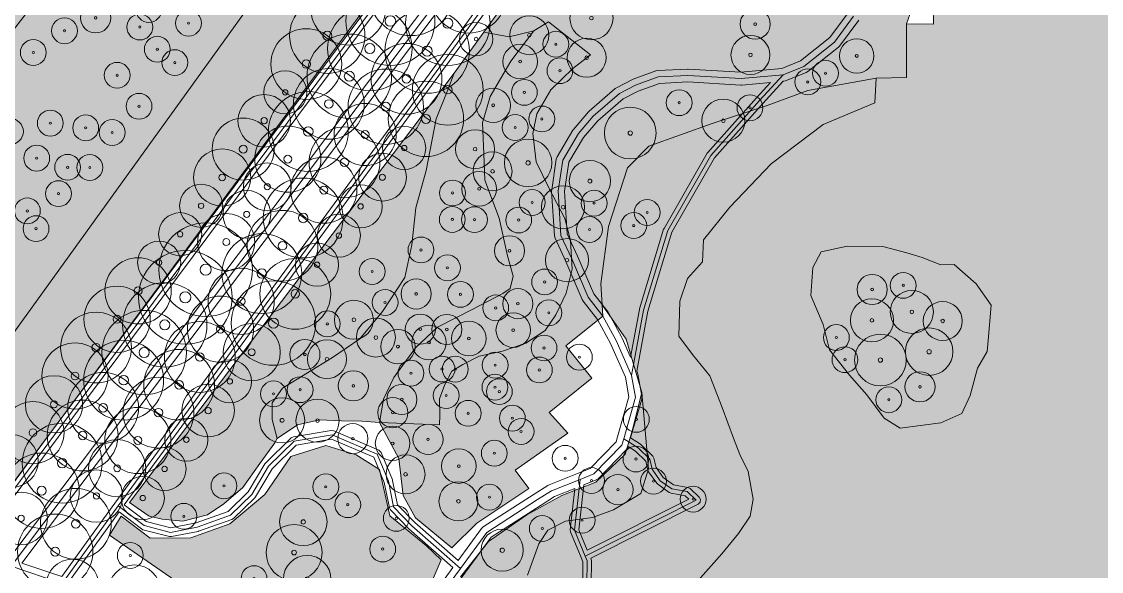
# Model space of a CAD drawing. Header units: metres. Extents: x -6 to 981, y -3 to 1020.
# Drawn here: x 335.1 to 585.6, y 208.4 to 336 of the extents above; entities that cross this region are included whole.
import ezdxf

# ---------------------------------------------------------------- set-up
doc = ezdxf.new("R2010")
doc.units = ezdxf.units.M
doc.header["$MEASUREMENT"] = 0
for name, color, linetype, lineweight, true_color in [('TPX_ROADS_AXES', 7, 'CONTINUOUS', 0, 0x323232), ('TPX_ROADS_CONTOURS', 7, 'CONTINUOUS', 0, 0x646464), ('TPX_VEGETATION_GREEN_SPACES', 7, 'CONTINUOUS', 0, 0x58ba48), ('TPX_VEGETATION_GREEN_SPACES_HATCH', 7, 'CONTINUOUS', 0, 0x58ba48), ('TPX_VEGETATION_TREES_INDIVIDUAL', 7, 'CONTINUOUS', 0, 0x136734), ('TPX_WATERWAYS', 7, 'CONTINUOUS', 0, 0x7aafdf), ('TPX_WATERWAYS_HATCH', 7, 'CONTINUOUS', 0, 0x7aafdf)]:
    doc.layers.add(name, color=color, linetype=linetype, lineweight=lineweight, true_color=true_color)

# ---------------------------------------------------------------- blocks, each defined once
blk = doc.blocks.new('TREETR005_CR052')
at = {"layer": 'TPX_VEGETATION_TREES_INDIVIDUAL'}
for radius in [5.24, 0.458]:
    blk.add_circle((0, 0, 0.04), radius, dxfattribs=at)
blk = doc.blocks.new('TREETR004_CR039')
at = {"layer": 'TPX_VEGETATION_TREES_INDIVIDUAL'}
for radius in [3.87, 0.417]:
    blk.add_circle((0, 0, 0.04), radius, dxfattribs=at)
blk = doc.blocks.new('TREETR012_CR098')
at = {"layer": 'TPX_VEGETATION_TREES_INDIVIDUAL'}
for radius in [9.8, 1.17]:
    blk.add_circle((0, 0, 0.04), radius, dxfattribs=at)
blk = doc.blocks.new('TREETR003_CR040')
at = {"layer": 'TPX_VEGETATION_TREES_INDIVIDUAL'}
for radius in [4, 0.333]:
    blk.add_circle((0, 0, 0.04), radius, dxfattribs=at)
blk = doc.blocks.new('TREETR009_CR077')
at = {"layer": 'TPX_VEGETATION_TREES_INDIVIDUAL'}
for radius in [7.68, 0.914]:
    blk.add_circle((0, 0, 0.04), radius, dxfattribs=at)
blk = doc.blocks.new('TREETR010_CR082')
at = {"layer": 'TPX_VEGETATION_TREES_INDIVIDUAL'}
for radius in [8.21, 0.978]:
    blk.add_circle((0, 0, 0.04), radius, dxfattribs=at)
blk = doc.blocks.new('TREETR003_CR030')
at = {"layer": 'TPX_VEGETATION_TREES_INDIVIDUAL'}
for radius in [3, 0.25]:
    blk.add_circle((0, 0, 0.04), radius, dxfattribs=at)
blk = doc.blocks.new('TREETR003_CR035')
at = {"layer": 'TPX_VEGETATION_TREES_INDIVIDUAL'}
for radius in [3.5, 0.292]:
    blk.add_circle((0, 0, 0.04), radius, dxfattribs=at)
blk = doc.blocks.new('TREETR005_CR065')
at = {"layer": 'TPX_VEGETATION_TREES_INDIVIDUAL'}
for radius in [6.5, 0.542]:
    blk.add_circle((0, 0, 0.04), radius, dxfattribs=at)
blk = doc.blocks.new('TREETR005_CR049')
at = {"layer": 'TPX_VEGETATION_TREES_INDIVIDUAL'}
for radius in [4.89, 0.5]:
    blk.add_circle((0, 0, 0.04), radius, dxfattribs=at)
blk = doc.blocks.new('TREETR005_CR060')
at = {"layer": 'TPX_VEGETATION_TREES_INDIVIDUAL'}
for radius in [6, 0.5]:
    blk.add_circle((0, 0, 0.04), radius, dxfattribs=at)
blk = doc.blocks.new('TREETR007_CR061')
at = {"layer": 'TPX_VEGETATION_TREES_INDIVIDUAL'}
for radius in [6.09, 0.725]:
    blk.add_circle((0, 0, 0.04), radius, dxfattribs=at)
blk = doc.blocks.new('TREETR013_CR109')
at = {"layer": 'TPX_VEGETATION_TREES_INDIVIDUAL'}
for radius in [10.86, 1.29]:
    blk.add_circle((0, 0, 0.04), radius, dxfattribs=at)
blk = doc.blocks.new('TREETR008_CR066')
at = {"layer": 'TPX_VEGETATION_TREES_INDIVIDUAL'}
for radius in [6.64, 0.792]:
    blk.add_circle((0, 0, 0.04), radius, dxfattribs=at)
blk = doc.blocks.new('TREETR005_CR062')
at = {"layer": 'TPX_VEGETATION_TREES_INDIVIDUAL'}
for radius in [6.15, 0.542]:
    blk.add_circle((0, 0, 0.04), radius, dxfattribs=at)
blk = doc.blocks.new('TREETR009_CR072')
at = {"layer": 'TPX_VEGETATION_TREES_INDIVIDUAL'}
for radius in [7.2, 0.917]:
    blk.add_circle((0, 0, 0.04), radius, dxfattribs=at)
blk = doc.blocks.new('TREETR006_CR050')
at = {"layer": 'TPX_VEGETATION_TREES_INDIVIDUAL'}
for radius in [5, 0.625]:
    blk.add_circle((0, 0, 0.04), radius, dxfattribs=at)
blk = doc.blocks.new('TREETR005_CR055')
at = {"layer": 'TPX_VEGETATION_TREES_INDIVIDUAL'}
for radius in [5.51, 0.5]:
    blk.add_circle((0, 0, 0.04), radius, dxfattribs=at)
blk = doc.blocks.new('TREETR004_CR050')
at = {"layer": 'TPX_VEGETATION_TREES_INDIVIDUAL'}
for radius in [5, 0.417]:
    blk.add_circle((0, 0, 0.04), radius, dxfattribs=at)
blk = doc.blocks.new('TREETR007_CR056')
at = {"layer": 'TPX_VEGETATION_TREES_INDIVIDUAL'}
for radius in [5.55, 0.708]:
    blk.add_circle((0, 0, 0.04), radius, dxfattribs=at)
blk = doc.blocks.new('TREETR005_CR048')
at = {"layer": 'TPX_VEGETATION_TREES_INDIVIDUAL'}
for radius in [4.79, 0.458]:
    blk.add_circle((0, 0, 0.04), radius, dxfattribs=at)
blk = doc.blocks.new('TREETR010_CR087')
at = {"layer": 'TPX_VEGETATION_TREES_INDIVIDUAL'}
for radius in [8.74, 1.04]:
    blk.add_circle((0, 0, 0.04), radius, dxfattribs=at)
blk = doc.blocks.new('TREETR012_CR103')
at = {"layer": 'TPX_VEGETATION_TREES_INDIVIDUAL'}
for radius in [10.33, 1.23]:
    blk.add_circle((0, 0, 0.04), radius, dxfattribs=at)
blk = doc.blocks.new('TREETR004_CR045')
at = {"layer": 'TPX_VEGETATION_TREES_INDIVIDUAL'}
for radius in [4.52, 0.417]:
    blk.add_circle((0, 0, 0.04), radius, dxfattribs=at)
blk = doc.blocks.new('TREETR011_CR093')
at = {"layer": 'TPX_VEGETATION_TREES_INDIVIDUAL'}
for radius in [9.27, 1.1]:
    blk.add_circle((0, 0, 0.04), radius, dxfattribs=at)

msp = doc.modelspace()

# ---------------------------------------------------------------- hatches: boundary and pattern name
at = {"layer": 'TPX_VEGETATION_GREEN_SPACES_HATCH'}
for points in [[(0, 285.25), (0, 268.78), (4.45, 264.51), (94.97, 374.81), (100.02, 378.38), (107.66, 379.61), (110.53, 383.52), (111.63, 381.93), (176.53, 335.46), (312.7, 235.41), (389.4, 341.85), (394.24, 354.34), (422.66, 391), (438.74, 443.42), (344.73, 514.33), (276.68, 565.71), (254.3, 560.87), (233.22, 559.52), (234.33, 552.05), (239.23, 541.86), (243.7, 531.44), (244.71, 503.76), (242.54, 492.28), (229.07, 480.66), (203.63, 477.84), (175.82, 469.15), (158.9, 461.73), (150.23, 457.3), (141.98, 457.19), (130.45, 461.18), (119.72, 469.42), (109.94, 476.46), (100.33, 485.33), (97.16, 489.02), (95.81, 494.36), (93.86, 499.68), (90.57, 503.01), (85.22, 504.89), (80.23, 503.28), (76.02, 499.84), (72.74, 492.22), (71.59, 490.17), (66.99, 478.44), (38.17, 395.85), (2.01, 291.07), (0, 285.25)], [(432.06, 242.48), (418.14, 243), (422.61, 234.61), (423.56, 226.05), (426.46, 220.91), (434.87, 213.94), (440.7, 219.62), (452.78, 227.71), (449.55, 231.91), (461.83, 240.56), (457.47, 245.31), (467.37, 253.31), (461.34, 260.79), (469.94, 267.7), (469.78, 270.27), (469.47, 275.18), (471.27, 288.45), (475.64, 302.07), (480.57, 307.14), (495.25, 312.36), (508.03, 316.53), (517.48, 320.05), (533.32, 322.94), (540.33, 323.03), (540.33, 335.48), (541.13, 337.71), (544.12, 346), (547.01, 355.95), (547.86, 361.89), (547.96, 362.63), (543.17, 363.01), (536.13, 364.1), (531.46, 366.04), (526.68, 376.84), (520.67, 392.85), (520.29, 397.79), (521.92, 402.94), (540.5, 431.13), (561.05, 456.4), (548.55, 466.35), (593.9, 467.98), (579.45, 477.44), (579.02, 481.48), (603.15, 512.23), (584.02, 526.31), (490.7, 400.42), (442.3, 333.56), (448.2, 332.49), (453.92, 333.86), (457.32, 336.02), (467.07, 328.34), (462.97, 325.17), (457.84, 320.17), (454.57, 314.63), (453.69, 310.1), (454.47, 303.52), (457.29, 297.58), (461.13, 290.35), (462.42, 285.23), (462.8, 278.56), (461.4, 273), (459.01, 268.02), (456.51, 264.37), (452.02, 261.41), (446.64, 259.58), (441.26, 258.4), (437.45, 256.44), (434.86, 254.9), (433.27, 251.8), (432, 248.48), (432.08, 244.7), (432.06, 242.48)], [(389.4, 341.85), (312.7, 235.41), (328.86, 223.3), (473.39, 418.37), (438.74, 443.42), (422.66, 391), (394.24, 354.34), (389.4, 341.85)], [(419.05, 248.39), (418.14, 243), (432.06, 242.48), (432.08, 244.7), (432, 248.48), (433.27, 251.8), (434.86, 254.9), (437.45, 256.44), (441.26, 258.4), (446.64, 259.58), (452.02, 261.41), (456.51, 264.37), (459.01, 268.02), (461.4, 273), (462.8, 278.56), (462.42, 285.23), (461.13, 290.35), (457.29, 297.58), (454.47, 303.52), (453.69, 310.1), (454.57, 314.63), (457.84, 320.17), (462.97, 325.17), (467.07, 328.34), (457.32, 336.02), (453.92, 333.86), (448.59, 326.83), (443.77, 318.62), (442.02, 312.57), (442.29, 305.32), (442.57, 299.24), (445.87, 290.44), (447.82, 281.66), (449.13, 276.93), (448.42, 274.07), (446.72, 272.91), (439.74, 269.27), (431.57, 265.13), (426.44, 260.29), (421.46, 253.42), (419.05, 248.39)], [(393.22, 247.59), (393.18, 243.72), (394.33, 239.32), (399.1, 242.48), (404.19, 243.61), (409.27, 243.39), (414.01, 243.34), (418.14, 243), (419.05, 248.39), (421.46, 253.42), (426.44, 260.29), (431.57, 265.13), (439.74, 269.27), (446.72, 272.91), (448.42, 274.07), (449.13, 276.93), (447.82, 281.66), (445.87, 290.44), (442.57, 299.24), (442.29, 305.32), (442.02, 312.57), (443.77, 318.62), (448.59, 326.83), (453.92, 333.86), (448.2, 332.49), (442.3, 333.56), (435.45, 324.05), (433.95, 320.23), (431.28, 313.47), (428.96, 301.52), (426.52, 292.78), (425.58, 284.2), (423.99, 276.63), (418.83, 268.76), (413.51, 262.4), (407.21, 258.07), (395.62, 250.93), (393.22, 247.59)], [(435.45, 324.05), (360.13, 224.47), (364.67, 221.23), (367.72, 220.53), (372.45, 220.14), (378.23, 221.61), (381.98, 224.1), (386.43, 227.93), (390.37, 233.46), (393.8, 238.32), (394.33, 239.32), (393.18, 243.72), (393.22, 247.59), (395.62, 250.93), (407.21, 258.07), (413.51, 262.4), (418.83, 268.76), (423.99, 276.63), (425.58, 284.2), (426.52, 292.78), (428.96, 301.52), (431.28, 313.47), (433.95, 320.23), (435.45, 324.05)], [(452.53, 179.09), (450.44, 173.21), (451.57, 167.3), (455.45, 164.74), (461.86, 162.31), (473.03, 161.37), (480.91, 159.56), (485.53, 158.51), (482.66, 163.7), (478.61, 168.25), (476.9, 175.7), (476.98, 181.88), (480.92, 191.21), (488.48, 201.62), (491.96, 206.27), (497.53, 212.52), (501.37, 217.28), (504.12, 221.29), (504.8, 225.24), (503.66, 231.63), (501.72, 235.6), (500.21, 239.39), (497.59, 246.48), (494.72, 253.82), (490.7, 258.77), (487.54, 263.01), (487.79, 271.19), (489.57, 276.43), (493.07, 280.26), (493.29, 285.42), (499.42, 292.95), (508.94, 303.01), (521.05, 312.19), (533.03, 317.15), (533.32, 322.94), (517.48, 320.05), (508.03, 316.53), (495.25, 312.36), (480.57, 307.14), (475.64, 302.07), (471.27, 288.45), (469.47, 275.18), (469.78, 270.27), (475.35, 262.31), (478.96, 249.97), (479.57, 242.89), (480.48, 232.25), (478.74, 226.54), (472.43, 222.73), (467.5, 220.92), (461.22, 220.14), (457.14, 217.99), (455.07, 214.81), (452.47, 207.58), (451.05, 201.69), (453.39, 197.8), (458.46, 196.05), (463.15, 191.96), (462.96, 188.43), (462.05, 182.87), (458.14, 180.89), (452.53, 179.09)], [(518.66, 279), (518.21, 272.5), (521.02, 265.75), (522.47, 259.87), (527.11, 254.01), (531.15, 249.45), (535.17, 244.01), (538.93, 241.66), (548.36, 242.93), (553.22, 245.1), (555.1, 249.26), (556.86, 255.63), (559.08, 259.45), (559.29, 262), (560.02, 270.22), (556.52, 275.21), (551.45, 279.69), (548.34, 279.6), (544, 281.33), (540.47, 282.39), (534.85, 283.84), (526.64, 283.92), (520.6, 282.58), (518.66, 279)], [(431.33, 193.29), (430.04, 182.5), (432.68, 175.91), (436.92, 176.71), (445.1, 164.16), (438.3, 161.35), (445.68, 153.54), (455.75, 143.15), (467.18, 134.44), (479.17, 130.28), (494.56, 127.11), (497.48, 131.13), (498.52, 134.14), (499.4, 138.01), (500.11, 141.04), (491.19, 147.03), (482.3, 156.89), (480.91, 159.56), (473.03, 161.37), (461.86, 162.31), (455.45, 164.74), (451.57, 167.3), (450.44, 173.21), (452.53, 179.09), (458.14, 180.89), (462.05, 182.87), (462.96, 188.43), (463.15, 191.96), (458.46, 196.05), (453.39, 197.8), (451.05, 201.69), (452.47, 207.58), (455.07, 214.81), (457.14, 217.99), (461.22, 220.14), (467.5, 220.92), (472.43, 222.73), (478.74, 226.54), (480.48, 232.25), (479.57, 242.89), (478.96, 249.97), (476.67, 240.73), (475.1, 235.69), (468.26, 229.17), (460.44, 226.05), (452.26, 221.57), (443.39, 215.42), (436.88, 207.22), (431.33, 193.29)], [(358.15, 221.23), (355.45, 216.84), (412.17, 177.69), (401.72, 165.65), (404.54, 159.22), (405.82, 152.3), (404.4, 145.33), (419.41, 149.25), (434.02, 141.74), (431.58, 138.26), (448.28, 123.81), (441.42, 110.05), (374.51, 20.65), (368.77, 24.91), (355.97, 0.48), (356.08, 0), (412.86, 0), (483.4, 10.32), (576.75, 24.25), (633.45, 31.93), (666.14, 41.19), (663.65, 46.43), (659.05, 48), (618.17, 85.97), (611.88, 91.8), (587.73, 124.38), (558.15, 100.74), (546.02, 96.6), (532.89, 96.28), (521.12, 98.75), (508.71, 112.22), (498.17, 120.69), (485.08, 124.48), (460.53, 132.93), (442.84, 148.51), (429.04, 170.21), (425.85, 175.97), (424.53, 192.71), (432.38, 211.12), (429.02, 214.38), (420.53, 221.37), (418.12, 232.1), (412.7, 235.53), (405.65, 237.65), (397.5, 235.09), (391.52, 226.33), (383.35, 219.52), (374.32, 216.23), (364.88, 216.17), (358.15, 221.23)]]:
    msp.add_hatch(color=256, dxfattribs=at).paths.add_polyline_path(points)
at = {"layer": 'TPX_WATERWAYS_HATCH'}
h = msp.add_hatch(color=256, dxfattribs=at)
h.paths.add_polyline_path([(476.98, 181.88), (476.9, 175.7), (478.61, 168.25), (482.66, 163.7), (485.53, 158.51), (489.61, 153.94), (496.6, 147.86), (501.58, 144.81), (503.65, 143.44), (507.45, 140.93), (514.53, 136.84), (521.18, 133.19), (527.74, 128.65), (532.96, 124.07), (538.07, 120.9), (544.59, 117.83), (551.06, 116.56), (557.42, 117.01), (561.48, 118.89), (568.23, 125.91), (572, 130.4), (575.93, 134.18), (577.63, 137.89), (579.2, 141.29), (583.32, 147.62), (584.65, 151.22), (589.55, 156.25), (595.71, 158.77), (604.64, 159.81), (613.17, 157.74), (622.32, 155.25), (630.02, 155.18), (634.11, 157.12), (643.2, 158.23), (651.1, 161.69), (658.35, 168.51), (663.6, 174.65), (666.89, 183.74), (665.64, 189.44), (663.05, 198.93), (662.59, 204.19), (665.93, 210.35), (673.17, 217.09), (692.37, 234.46), (701.5, 247.98), (708.16, 257.03), (720.88, 267.15), (730.45, 272.32), (738.24, 272.84), (746.13, 274.49), (750.74, 276.86), (762.36, 280.88), (770.99, 287.5), (787.17, 304.92), (791.37, 310.73), (794.72, 316.64), (792.34, 322.17), (781.75, 324.24), (777.21, 327.36), (775.26, 331.53), (774.65, 335.78), (774.04, 340.03), (772.46, 343.49), (767.89, 346.07), (760.31, 349), (758.26, 347.6), (757.29, 344.12), (755.37, 340.28), (752.28, 338.65), (748.66, 338.87), (748.06, 335.6), (705.55, 343.35), (707.36, 353.16), (703.23, 353.91), (703.76, 356.85), (691.95, 359.01), (692.95, 364.46), (670.02, 368.63), (668.46, 360.1), (631.13, 366.88), (632.21, 372.76), (629.73, 375.42), (626.86, 377.46), (622.74, 380.81), (617.87, 382.49), (612.7, 385.17), (609.08, 387.21), (605.55, 389.85), (603, 393.61), (600.55, 396.5), (597.18, 397.34), (593.44, 397.68), (589.96, 398.75), (586.47, 401.49), (582.07, 405.01), (578.85, 407.95), (575.52, 411.41), (572.77, 413.93), (570.71, 414.81), (567.95, 414.27), (565.5, 413.5), (563.83, 412.76), (563.54, 413.78), (565.56, 417.34), (571.19, 426.28), (577.07, 434.05), (571.3, 434.01), (571.27, 428.05), (564.85, 428.18), (564.81, 417.76), (554.84, 417.75), (554.59, 427.95), (553.54, 427.96), (551.95, 427.99), (552.01, 409.52), (549.98, 406.24), (549.01, 403.32), (549.04, 397.46), (552.06, 383.96), (553.42, 372.62), (553.76, 362.46), (553.94, 346.64), (548.66, 346.57), (548.88, 339.56), (546.59, 339.49), (546.62, 335.45), (540.33, 335.48), (540.33, 323.03), (533.32, 322.94), (533.03, 317.15), (521.05, 312.19), (508.94, 303.01), (499.42, 292.95), (493.29, 285.42), (493.07, 280.26), (489.57, 276.43), (487.79, 271.19), (487.54, 263.01), (490.7, 258.77), (494.72, 253.82), (497.59, 246.48), (500.21, 239.39), (501.72, 235.6), (503.66, 231.63), (504.8, 225.24), (504.12, 221.29), (501.37, 217.28), (497.53, 212.52), (491.96, 206.27), (488.48, 201.62), (480.92, 191.21), (476.98, 181.88)])
h.paths.add_polyline_path([(518.21, 272.5), (518.66, 279), (520.6, 282.58), (526.64, 283.92), (534.85, 283.84), (540.47, 282.39), (544, 281.33), (548.34, 279.6), (551.45, 279.69), (556.52, 275.21), (560.02, 270.22), (559.29, 262), (559.08, 259.45), (556.86, 255.63), (555.1, 249.26), (553.22, 245.1), (548.36, 242.93), (538.93, 241.66), (535.17, 244.01), (531.15, 249.45), (527.11, 254.01), (522.47, 259.87), (521.02, 265.75), (518.21, 272.5)], flags=16)

# ---------------------------------------------------------------- linework, layer by layer
at = {"layer": 'TPX_ROADS_AXES', "elevation": 0.03}
for points in [[(604.73, 726.85), (606.79, 712.39), (611.45, 679.55), (613.51, 665.03), (614.81, 655.89), (620.66, 646.1), (625.27, 609.26), (625.65, 599.93), (625.01, 590.26), (621.44, 582.09), (592.83, 542.49), (590.22, 539.09), (585.14, 532.43), (581.74, 527.97), (546.15, 480.72), (539.35, 471.54), (516.92, 441.28), (492.71, 408.63), (443.8, 341.55), (442.71, 340.04), (357.51, 223.66), (344.49, 205.64)], [(324.28, 215.55), (475.95, 418.9), (514.93, 469.78), (516.97, 472.56), (519.58, 476.04), (594.17, 575.38), (597.58, 580.77), (601.9, 590.18), (603.8, 597.49), (605.57, 605.86), (605.89, 618.61), (600.83, 645.98), (600.17, 651.18), (604.81, 657.89), (603.12, 670.56), (601.32, 684.16), (597.76, 711.02), (596.55, 720.04)], [(231.76, 75.89), (256.8, 106.55), (263.95, 116.38), (277.32, 134.39), (285.12, 145.28), (303.18, 169.54), (315.3, 185.64), (319.69, 191.47), (332.65, 209.63), (485.39, 412.39), (524.62, 466.57), (577.79, 537.9), (611.21, 582.72), (614.3, 590.33), (615.63, 596.45), (616.36, 601.55), (616.07, 608.93), (611.17, 647.23)], [(107.66, 379.61), (170.92, 332.35), (173.58, 329.52), (225.95, 290.35), (276.7, 251.8), (324.28, 215.55), (332.65, 209.63), (344.49, 205.64), (398.11, 166.25), (403.33, 158.06), (404.31, 149.59), (305.68, 17.99)], [(528.09, 337.26), (523.64, 331.26), (516.52, 325.62), (511.76, 323.71), (501.99, 322.8), (489.64, 323.52), (482.75, 323.19), (477.48, 321.28), (473.77, 319.35), (467.71, 314.1), (464.24, 310.04), (460.61, 303.91), (459.53, 296.78), (460.2, 286.38), (462.69, 280.99), (466.52, 272.1), (469.94, 267.7), (473.03, 262), (476.59, 253.94), (477.5, 248.86), (474.76, 239.24), (474.34, 237.77), (467.85, 231.09), (464.63, 229.8), (457.99, 227.14), (454.8, 225.1), (442.98, 217.49), (436.87, 209.14), (432.69, 203.44)], [(511.76, 323.71), (506.28, 317.7), (494.99, 304.99), (484.99, 287.55), (479.39, 269.07), (476.59, 253.94)], [(436.87, 209.14), (425.6, 219.05), (421.39, 223.42), (420.18, 229.35), (417.57, 235.69), (407.09, 240.14), (398.34, 238.69), (392.38, 232.88), (388.47, 226.26), (383.54, 221.46), (375.82, 218.72), (369.64, 217.5), (363.49, 219.1), (357.51, 223.66)], [(465.82, 212.02), (491.59, 224.95), (489.47, 226.95), (485.92, 227.57), (483.23, 229.49), (481.33, 232.15), (480.79, 234.51), (478.13, 237.14), (474.76, 239.24)], [(464.63, 229.8), (463.32, 217.98), (465.82, 212.02), (466.29, 210.88), (466.24, 205.48), (461.78, 199.11), (460.27, 193.7), (458.97, 189.02)]]:
    msp.add_lwpolyline(points, dxfattribs=at)
at = {"layer": 'TPX_ROADS_CONTOURS', "elevation": 0.03}
for points in [[(335.1, 210.39), (486.58, 411.49), (486.6, 411.51), (525.83, 465.68), (578.39, 536.2), (583.73, 532.23), (580.94, 528.57), (545.35, 481.32), (538.55, 472.13), (516.12, 441.88), (491.9, 409.22), (442.99, 342.14), (441.9, 340.63), (356.7, 224.25), (344.42, 207.24)], [(278.33, 252.43), (295.98, 278.55), (296.03, 278.63), (310.11, 304.49), (338.09, 340.38), (357.2, 358.53), (357.42, 358.83), (367.32, 380.06), (387.91, 401.67), (413.76, 423.37), (413.97, 423.62), (430.65, 451.35), (474.26, 418.3), (324.38, 217.36)], [(326, 216.17), (475.88, 417.13), (483.25, 412.04), (332.33, 211.69)], [(461.04, 296.71), (462.05, 303.4), (465.46, 309.17), (468.78, 313.04), (474.62, 318.1), (478.08, 319.9), (483.05, 321.7), (489.63, 322.02), (501.9, 321.31), (502.13, 321.31), (508.78, 321.93), (505.53, 318.36), (494.24, 305.66), (494.12, 305.49), (484.12, 288.05), (484.03, 287.84), (478.43, 269.36), (478.41, 269.26), (476.35, 258.18), (474.41, 262.6), (474.35, 262.71), (471.26, 268.42), (471.12, 268.62), (467.82, 272.87), (464.06, 281.59), (464.05, 281.62), (461.68, 286.76)], [(464.34, 218.12), (465.49, 228.53), (468.4, 229.7), (468.92, 230.04), (475.42, 236.72), (475.79, 237.36), (475.8, 237.41), (477.51, 236.35), (479.88, 234.01), (480.35, 231.93), (480.51, 231.56), (482.42, 228.91), (482.65, 228.68), (485.33, 226.76), (485.74, 226.58), (489, 226.01), (489.86, 225.21), (466.32, 213.4)], [(433.13, 201.74), (433.77, 202.4), (433.9, 202.55), (438.08, 208.25), (444.03, 216.38), (455.61, 223.83), (458.68, 225.8), (463.39, 227.69), (462.32, 218.09), (462.4, 217.59), (464.89, 211.64), (465.29, 210.68), (465.25, 205.8), (460.96, 199.69), (460.81, 199.38), (459.6, 195.01), (450.16, 198.51), (450.03, 198.55), (443.88, 199.89), (437.73, 201.22), (437.63, 201.24)]]:
    msp.add_lwpolyline(points, close=True, dxfattribs=at)
for points in [[(526.84, 338.1), (522.55, 332.32), (515.76, 326.94), (511.41, 325.18), (501.96, 324.31), (489.73, 325.02), (489.57, 325.02), (482.68, 324.69), (482.24, 324.6), (476.97, 322.69), (476.79, 322.61), (473.08, 320.68), (472.79, 320.48), (466.73, 315.23), (466.57, 315.07), (463.1, 311.02), (462.95, 310.81), (459.32, 304.68), (459.12, 304.14), (458.05, 297), (458.04, 296.68), (458.7, 286.29), (458.84, 285.75), (461.32, 280.38), (465.14, 271.51), (465.33, 271.18), (468.68, 266.88), (471.69, 261.34), (475.14, 253.5), (475.97, 248.94), (473.32, 239.65), (473, 238.54), (466.99, 232.36), (464.07, 231.19), (457.43, 228.53), (457.18, 228.4), (453.99, 226.36), (442.17, 218.76), (441.77, 218.38), (436.33, 210.94), (426.29, 219.77), (422.31, 223.9), (421.16, 229.55), (421.11, 229.73), (418.5, 236.07), (417.96, 236.61), (407.48, 241.06), (406.92, 241.13), (398.18, 239.68), (397.64, 239.41), (391.68, 233.59), (391.52, 233.38), (387.67, 226.89), (383, 222.32), (375.55, 219.69), (369.67, 218.52), (363.94, 220.02), (358.9, 223.86), (443.51, 339.45)], [(467.24, 205.47), (467.29, 210.87), (467.22, 211.26), (467.1, 211.55), (492.04, 224.06), (492.48, 224.51), (492.57, 225.13), (492.27, 225.68), (490.16, 227.68), (489.64, 227.93), (486.31, 228.51), (483.95, 230.21), (482.26, 232.56), (481.77, 234.73), (481.5, 235.22), (478.83, 237.85), (478.66, 237.99), (476.37, 239.41), (478.95, 248.45), (478.98, 249.13), (478.06, 254.21), (477.96, 254.54), (477.79, 254.93), (480.36, 268.84), (485.91, 287.15), (495.8, 304.41), (507.02, 317.03), (511.74, 322.2), (511.9, 322.21), (512.32, 322.32), (517.08, 324.23), (517.45, 324.45), (524.57, 330.09), (524.84, 330.37), (529.3, 336.37)], [(346.18, 206.26), (357.72, 222.24), (362.88, 218.3), (363.24, 218.13), (369.39, 216.53), (369.83, 216.52), (376.01, 217.74), (376.15, 217.78), (383.87, 220.51), (384.24, 220.74), (389.17, 225.55), (389.33, 225.75), (393.17, 232.25), (398.81, 237.76), (406.96, 239.11), (416.81, 234.93), (419.22, 229.06), (420.41, 223.22), (420.67, 222.73), (424.88, 218.35), (424.94, 218.3), (435.14, 209.32), (431.54, 204.41)]]:
    msp.add_lwpolyline(points, dxfattribs=at)
at = {"layer": 'TPX_VEGETATION_GREEN_SPACES', "elevation": 0}
for points in [[(176.53, 335.46), (312.7, 235.41), (389.4, 341.85), (394.24, 354.34), (422.66, 391), (438.74, 443.42), (344.73, 514.33), (276.68, 565.71), (254.3, 560.87), (233.22, 559.52), (234.33, 552.05), (239.23, 541.86), (243.7, 531.44), (244.71, 503.76), (242.54, 492.28), (229.07, 480.66), (203.63, 477.84), (175.82, 469.15)], [(490.7, 400.42), (442.3, 333.56), (448.2, 332.49), (453.92, 333.86), (457.32, 336.02), (467.07, 328.34), (462.97, 325.17), (457.84, 320.17), (454.57, 314.63), (453.69, 310.1), (454.47, 303.52), (457.29, 297.58), (461.13, 290.35), (462.42, 285.23), (462.8, 278.56), (461.4, 273), (459.01, 268.02), (456.51, 264.37), (452.02, 261.41), (446.64, 259.58), (441.26, 258.4), (437.45, 256.44), (434.86, 254.9), (433.27, 251.8), (432, 248.48), (432.08, 244.7), (432.06, 242.48), (418.14, 243), (422.61, 234.61), (423.56, 226.05), (426.46, 220.91), (434.87, 213.94), (440.7, 219.62), (452.78, 227.71), (449.55, 231.91), (461.83, 240.56), (457.47, 245.31), (467.37, 253.31), (461.34, 260.79), (469.94, 267.7), (469.78, 270.27), (469.47, 275.18), (471.27, 288.45), (475.64, 302.07), (480.57, 307.14), (495.25, 312.36), (508.03, 316.53), (517.48, 320.05), (533.32, 322.94), (540.33, 323.03), (540.33, 335.48), (541.13, 337.71)], [(491.96, 206.27), (497.53, 212.52), (501.37, 217.28), (504.12, 221.29), (504.8, 225.24), (503.66, 231.63), (501.72, 235.6), (500.21, 239.39), (497.59, 246.48), (494.72, 253.82), (490.7, 258.77), (487.54, 263.01), (487.79, 271.19), (489.57, 276.43), (493.07, 280.26), (493.29, 285.42), (499.42, 292.95), (508.94, 303.01), (521.05, 312.19), (533.03, 317.15), (533.32, 322.94), (517.48, 320.05), (508.03, 316.53), (495.25, 312.36), (480.57, 307.14), (475.64, 302.07), (471.27, 288.45), (469.47, 275.18), (469.78, 270.27), (475.35, 262.31), (478.96, 249.97), (479.57, 242.89), (480.48, 232.25), (478.74, 226.54), (472.43, 222.73), (467.5, 220.92), (461.22, 220.14), (457.14, 217.99), (455.07, 214.81), (452.47, 207.58)], [(452.47, 207.58), (455.07, 214.81), (457.14, 217.99), (461.22, 220.14), (467.5, 220.92), (472.43, 222.73), (478.74, 226.54), (480.48, 232.25), (479.57, 242.89), (478.96, 249.97), (476.67, 240.73), (475.1, 235.69), (468.26, 229.17), (460.44, 226.05), (452.26, 221.57), (443.39, 215.42), (436.88, 207.22)], [(424.53, 192.71), (432.38, 211.12), (429.02, 214.38), (420.53, 221.37), (418.12, 232.1), (412.7, 235.53), (405.65, 237.65), (397.5, 235.09), (391.52, 226.33), (383.35, 219.52), (374.32, 216.23), (364.88, 216.17), (358.15, 221.23), (355.45, 216.84), (412.17, 177.69)]]:
    msp.add_lwpolyline(points, dxfattribs=at)
for points in [[(389.4, 341.85), (312.7, 235.41), (328.86, 223.3), (473.39, 418.37), (438.74, 443.42), (422.66, 391), (394.24, 354.34)], [(419.05, 248.39), (418.14, 243), (432.06, 242.48), (432.08, 244.7), (432, 248.48), (433.27, 251.8), (434.86, 254.9), (437.45, 256.44), (441.26, 258.4), (446.64, 259.58), (452.02, 261.41), (456.51, 264.37), (459.01, 268.02), (461.4, 273), (462.8, 278.56), (462.42, 285.23), (461.13, 290.35), (457.29, 297.58), (454.47, 303.52), (453.69, 310.1), (454.57, 314.63), (457.84, 320.17), (462.97, 325.17), (467.07, 328.34), (457.32, 336.02), (453.92, 333.86), (448.59, 326.83), (443.77, 318.62), (442.02, 312.57), (442.29, 305.32), (442.57, 299.24), (445.87, 290.44), (447.82, 281.66), (449.13, 276.93), (448.42, 274.07), (446.72, 272.91), (439.74, 269.27), (431.57, 265.13), (426.44, 260.29), (421.46, 253.42)], [(393.22, 247.59), (393.18, 243.72), (394.33, 239.32), (399.1, 242.48), (404.19, 243.61), (409.27, 243.39), (414.01, 243.34), (418.14, 243), (419.05, 248.39), (421.46, 253.42), (426.44, 260.29), (431.57, 265.13), (439.74, 269.27), (446.72, 272.91), (448.42, 274.07), (449.13, 276.93), (447.82, 281.66), (445.87, 290.44), (442.57, 299.24), (442.29, 305.32), (442.02, 312.57), (443.77, 318.62), (448.59, 326.83), (453.92, 333.86), (448.2, 332.49), (442.3, 333.56), (435.45, 324.05), (433.95, 320.23), (431.28, 313.47), (428.96, 301.52), (426.52, 292.78), (425.58, 284.2), (423.99, 276.63), (418.83, 268.76), (413.51, 262.4), (407.21, 258.07), (395.62, 250.93)], [(435.45, 324.05), (360.13, 224.47), (364.67, 221.23), (367.72, 220.53), (372.45, 220.14), (378.23, 221.61), (381.98, 224.1), (386.43, 227.93), (390.37, 233.46), (393.8, 238.32), (394.33, 239.32), (393.18, 243.72), (393.22, 247.59), (395.62, 250.93), (407.21, 258.07), (413.51, 262.4), (418.83, 268.76), (423.99, 276.63), (425.58, 284.2), (426.52, 292.78), (428.96, 301.52), (431.28, 313.47), (433.95, 320.23)], [(518.66, 279), (518.21, 272.5), (521.02, 265.75), (522.47, 259.87), (527.11, 254.01), (531.15, 249.45), (535.17, 244.01), (538.93, 241.66), (548.36, 242.93), (553.22, 245.1), (555.1, 249.26), (556.86, 255.63), (559.08, 259.45), (559.29, 262), (560.02, 270.22), (556.52, 275.21), (551.45, 279.69), (548.34, 279.6), (544, 281.33), (540.47, 282.39), (534.85, 283.84), (526.64, 283.92), (520.6, 282.58)]]:
    msp.add_lwpolyline(points, close=True, dxfattribs=at)
at = {"layer": 'TPX_WATERWAYS', "elevation": 0.01}
msp.add_lwpolyline([(546.59, 339.49), (546.62, 335.45), (540.33, 335.48), (540.33, 323.03), (533.32, 322.94), (533.03, 317.15), (521.05, 312.19), (508.94, 303.01), (499.42, 292.95), (493.29, 285.42), (493.07, 280.26), (489.57, 276.43), (487.79, 271.19), (487.54, 263.01), (490.7, 258.77), (494.72, 253.82), (497.59, 246.48), (500.21, 239.39), (501.72, 235.6), (503.66, 231.63), (504.8, 225.24), (504.12, 221.29), (501.37, 217.28), (497.53, 212.52), (491.96, 206.27)], dxfattribs=at)
msp.add_lwpolyline([(518.21, 272.5), (518.66, 279), (520.6, 282.58), (526.64, 283.92), (534.85, 283.84), (540.47, 282.39), (544, 281.33), (548.34, 279.6), (551.45, 279.69), (556.52, 275.21), (560.02, 270.22), (559.29, 262), (559.08, 259.45), (556.86, 255.63), (555.1, 249.26), (553.22, 245.1), (548.36, 242.93), (538.93, 241.66), (535.17, 244.01), (531.15, 249.45), (527.11, 254.01), (522.47, 259.87), (521.02, 265.75)], close=True, dxfattribs=at)

# ---------------------------------------------------------------- block references
at = {"layer": 'TPX_VEGETATION_TREES_INDIVIDUAL'}
for name, p in [('TREETR012_CR098', (425.39, 342.59, 0.04)), ('TREETR010_CR087', (438.75, 342.11, 0.04)), ('TREETR010_CR087', (410.87, 339.34, 0.04)), ('TREETR012_CR103', (420.63, 336.18, 0.04)), ('TREETR012_CR098', (433.96, 335.65, 0.04)), ('TREETR003_CR030', (364.59, 338.84, 0.04)), ('TREETR010_CR087', (405.99, 332.76, 0.04)), ('TREETR004_CR050', (467.28, 336.83, 0.04)), ('TREETR003_CR035', (352.25, 336.91, 0.04)), ('TREETR003_CR030', (373.8, 335.68, 0.04)), ('TREETR012_CR098', (415.87, 329.77, 0.04)), ('TREETR012_CR098', (429.16, 329.2, 0.04)), ('TREETR003_CR035', (505.27, 335.45, 0.04)), ('TREETR003_CR030', (345.03, 333.91, 0.04)), ('TREETR003_CR030', (362.5, 334.77, 0.04)), ('TREETR004_CR039', (440.53, 331.98, 0.04)), ('TREETR004_CR045', (452.86, 332.88, 0.04)), ('TREETR010_CR082', (401.12, 326.18, 0.04)), ('TREETR003_CR030', (459, 330.78, 0.04)), ('TREETR003_CR030', (337.79, 328.87, 0.04)), ('TREETR003_CR030', (366.56, 329.62, 0.04)), ('TREETR012_CR098', (411.11, 323.35, 0.04)), ('TREETR010_CR082', (424.37, 322.75, 0.04)), ('TREETR003_CR040', (450.75, 326.77, 0.04)), ('TREETR004_CR045', (466.16, 327.65, 0.04)), ('TREETR004_CR045', (504.17, 328.3, 0.04)), ('TREETR003_CR040', (528.82, 328.07, 0.04)), ('TREETR003_CR030', (370.63, 326.52, 0.04)), ('TREETR010_CR082', (433.95, 320.23, 0.04)), ('TREETR003_CR030', (357.25, 323.58, 0.04)), ('TREETR003_CR030', (459.97, 324.64, 0.04)), ('TREETR003_CR030', (521.59, 324.05, 0.04)), ('TREETR006_CR050', (396.24, 319.6, 0.04)), ('TREETR010_CR082', (406.35, 316.94, 0.04)), ('TREETR010_CR087', (419.57, 316.29, 0.04)), ('TREETR003_CR030', (517.46, 322.04, 0.04)), ('TREETR010_CR087', (428.89, 313.46, 0.04)), ('TREETR003_CR030', (451.71, 319.61, 0.04)), ('TREETR003_CR030', (362.32, 316.38, 0.04)), ('TREETR007_CR061', (391.36, 313.02, 0.04)), ('TREETR011_CR093', (401.59, 310.53, 0.04)), ('TREETR003_CR040', (444.49, 316.61, 0.04)), ('TREETR003_CR030', (487.63, 317.22, 0.04)), ('TREETR003_CR030', (504.05, 316.04, 0.04)), ('TREETR009_CR072', (414.78, 309.84, 0.04)), ('TREETR003_CR030', (455.76, 313.44, 0.04)), ('TREETR005_CR060', (476.27, 310.17, 0.04)), ('TREETR004_CR050', (497.86, 313.03, 0.04)), ('TREETR003_CR030', (332.48, 310.53, 0.04)), ('TREETR003_CR030', (341.74, 312.48, 0.04)), ('TREETR003_CR030', (349.95, 311.38, 0.04)), ('TREETR003_CR030', (356.1, 310.3, 0.04)), ('TREETR009_CR072', (386.49, 306.44, 0.04)), ('TREETR003_CR030', (449.58, 311.45, 0.04)), ('TREETR009_CR077', (396.83, 304.12, 0.04)), ('TREETR010_CR082', (409.99, 303.38, 0.04)), ('TREETR006_CR050', (423.84, 306.69, 0.04)), ('TREETR004_CR045', (440.28, 306.43, 0.04)), ('TREETR005_CR055', (452.58, 303.25, 0.04)), ('TREETR003_CR030', (338.58, 304.34, 0.04)), ('TREETR008_CR066', (381.61, 299.86, 0.04)), ('TREETR004_CR045', (444.34, 301.28, 0.04)), ('TREETR003_CR030', (345.75, 302.23, 0.04)), ('TREETR003_CR030', (350.89, 302.18, 0.04)), ('TREETR007_CR056', (392.08, 297.7, 0.04)), ('TREETR009_CR077', (405.19, 296.93, 0.04)), ('TREETR007_CR056', (418.79, 299.92, 0.04)), ('TREETR005_CR048', (466.92, 299.02, 0.04)), ('TREETR003_CR040', (441.22, 297.22, 0.04)), ('TREETR003_CR030', (343.64, 296.11, 0.04)), ('TREETR006_CR050', (376.73, 293.28, 0.04)), ('TREETR011_CR093', (400.4, 290.47, 0.04)), ('TREETR006_CR050', (413.73, 293.15, 0.04)), ('TREETR003_CR030', (435.05, 296.26, 0.04)), ('TREETR007_CR056', (387.32, 291.29, 0.04)), ('TREETR003_CR030', (453.52, 294.04, 0.04)), ('TREETR004_CR050', (460.7, 292.95, 0.04)), ('TREETR003_CR030', (467.89, 293.9, 0.04)), ('TREETR003_CR030', (336.41, 292.1, 0.04)), ('TREETR003_CR030', (434.99, 290.13, 0.04)), ('TREETR003_CR030', (480.2, 291.74, 0.04)), ('TREETR003_CR030', (338.43, 287.99, 0.04)), ('TREETR006_CR050', (371.86, 286.7, 0.04)), ('TREETR008_CR066', (382.56, 284.88, 0.04)), ('TREETR010_CR082', (395.6, 284.02, 0.04)), ('TREETR006_CR050', (408.68, 286.38, 0.04)), ('TREETR003_CR030', (440.13, 290.08, 0.04)), ('TREETR003_CR030', (450.4, 289.98, 0.04)), ('TREETR003_CR030', (466.81, 287.78, 0.04)), ('TREETR003_CR030', (477.09, 288.7, 0.04)), ('TREETR013_CR109', (377.8, 278.46, 0.04)), ('TREETR011_CR093', (390.81, 277.56, 0.04)), ('TREETR003_CR030', (427.73, 283.04, 0.04)), ('TREETR003_CR035', (448.27, 282.85, 0.04)), ('TREETR004_CR050', (461.61, 280.68, 0.04)), ('TREETR006_CR050', (366.98, 280.12, 0.04)), ('TREETR006_CR050', (403.62, 279.62, 0.04)), ('TREETR009_CR077', (362.1, 273.54, 0.04)), ('TREETR013_CR109', (373.04, 272.05, 0.04)), ('TREETR010_CR082', (398.57, 272.85, 0.04)), ('TREETR003_CR030', (416.39, 278.04, 0.04)), ('TREETR003_CR030', (433.86, 278.9, 0.04)), ('TREETR009_CR077', (386.01, 271.11, 0.04)), ('TREETR003_CR030', (456.42, 275.62, 0.04)), ('TREETR012_CR098', (393.51, 266.08, 0.04)), ('TREETR003_CR035', (426.61, 272.84, 0.04)), ('TREETR003_CR030', (436.88, 272.74, 0.04)), ('TREETR003_CR035', (532.41, 273.87, 0.04)), ('TREETR003_CR030', (539.61, 274.82, 0.04)), ('TREETR009_CR077', (357.23, 266.96, 0.04)), ('TREETR012_CR098', (368.28, 265.64, 0.04)), ('TREETR003_CR030', (419.4, 270.86, 0.04)), ('TREETR003_CR035', (450.21, 270.57, 0.04)), ('TREETR004_CR050', (541.6, 268.67, 0.04)), ('TREETR009_CR077', (381.22, 264.66, 0.04)), ('TREETR004_CR045', (412.17, 266.84, 0.04)), ('TREETR003_CR030', (445.07, 269.59, 0.04)), ('TREETR003_CR030', (457.38, 268.45, 0.04)), ('TREETR004_CR050', (532.34, 266.71, 0.04)), ('TREETR004_CR045', (548.77, 266.56, 0.04)), ('TREETR010_CR082', (352.35, 260.38, 0.04)), ('TREETR012_CR098', (363.52, 259.22, 0.04)), ('TREETR003_CR030', (406, 265.88, 0.04)), ('TREETR003_CR035', (427.56, 264.65, 0.04)), ('TREETR003_CR035', (433.72, 264.59, 0.04)), ('TREETR003_CR040', (449.13, 264.44, 0.04)), ('TREETR010_CR082', (376.43, 258.2, 0.04)), ('TREETR008_CR066', (388.46, 259.31, 0.04)), ('TREETR004_CR045', (417.27, 262.71, 0.04)), ('TREETR003_CR040', (429.58, 261.57, 0.04)), ('TREETR003_CR040', (438.84, 262.5, 0.04)), ('TREETR003_CR030', (524.09, 262.71, 0.04)), ('TREETR003_CR040', (422.38, 260.61, 0.04)), ('TREETR003_CR030', (456.28, 260.29, 0.04)), ('TREETR005_CR060', (534.31, 257.5, 0.04)), ('TREETR005_CR055', (545.62, 259.43, 0.04)), ('TREETR009_CR077', (347.47, 253.8, 0.04)), ('TREETR011_CR093', (358.76, 252.81, 0.04)), ('TREETR003_CR035', (400.8, 258.77, 0.04)), ('TREETR004_CR045', (405.92, 257.7, 0.04)), ('TREETR003_CR030', (464.47, 258.17, 0.04)), ('TREETR003_CR030', (526.09, 257.58, 0.04)), ('TREETR010_CR082', (371.63, 251.75, 0.04)), ('TREETR003_CR030', (432.61, 255.4, 0.04)), ('TREETR003_CR030', (435.69, 255.37, 0.04)), ('TREETR003_CR030', (444.94, 256.31, 0.04)), ('TREETR003_CR030', (455.2, 255.19, 0.04)), ('TREETR006_CR050', (383.4, 252.54, 0.04)), ('TREETR003_CR030', (425.41, 254.45, 0.04)), ('TREETR008_CR066', (342.6, 247.22, 0.04)), ('TREETR010_CR082', (354, 246.4, 0.04)), ('TREETR010_CR082', (366.84, 245.29, 0.04)), ('TREETR003_CR030', (399.69, 250.61, 0.04)), ('TREETR003_CR035', (412.03, 251.51, 0.04)), ('TREETR003_CR030', (444.89, 251.2, 0.04)), ('TREETR003_CR030', (445.91, 250.17, 0.04)), ('TREETR003_CR035', (543.49, 251.28, 0.04)), ('TREETR007_CR061', (378.35, 245.77, 0.04)), ('TREETR003_CR030', (393.52, 249.65, 0.04)), ('TREETR003_CR035', (423.29, 248.34, 0.04)), ('TREETR003_CR030', (433.57, 249.26, 0.04)), ('TREETR003_CR030', (536.27, 248.28, 0.04)), ('TREETR010_CR082', (349.24, 239.98, 0.04)), ('TREETR005_CR052', (395.52, 243.5, 0.04)), ('TREETR004_CR050', (403.73, 243.42, 0.04)), ('TREETR003_CR035', (421.21, 245.29, 0.04)), ('TREETR003_CR030', (438.67, 245.13, 0.04)), ('TREETR009_CR072', (337.72, 240.64, 0.04)), ('TREETR009_CR077', (362.04, 238.84, 0.04)), ('TREETR003_CR030', (448.93, 244.01, 0.04)), ('TREETR003_CR030', (477.69, 243.73, 0.04)), ('TREETR006_CR050', (373.3, 239, 0.04)), ('TREETR003_CR030', (450.95, 240.92, 0.04)), ('TREETR011_CR093', (344.49, 233.57, 0.04)), ('TREETR003_CR035', (411.91, 239.25, 0.04)), ('TREETR003_CR040', (421.14, 238.14, 0.04)), ('TREETR003_CR035', (429.37, 239.08, 0.04)), ('TREETR007_CR061', (332.84, 234.06, 0.04)), ('TREETR008_CR066', (357.25, 232.38, 0.04)), ('TREETR003_CR030', (444.74, 235.87, 0.04)), ('TREETR010_CR087', (339.73, 227.16, 0.04)), ('TREETR006_CR050', (368.24, 232.23, 0.04)), ('TREETR004_CR045', (424.15, 230.96, 0.04)), ('TREETR003_CR040', (436.5, 232.88, 0.04)), ('TREETR003_CR030', (461.17, 234.69, 0.04)), ('TREETR003_CR030', (477.6, 234.53, 0.04)), ('TREETR007_CR061', (352.46, 225.93, 0.04)), ('TREETR003_CR030', (382.02, 228.29, 0.04)), ('TREETR003_CR030', (405.64, 228.07, 0.04)), ('TREETR003_CR030', (467.28, 229.52, 0.04)), ('TREETR003_CR035', (473.42, 227.42, 0.04)), ('TREETR003_CR030', (481.66, 229.38, 0.04)), ('TREETR006_CR050', (363.19, 225.46, 0.04)), ('TREETR004_CR045', (436.42, 224.71, 0.04)), ('TREETR003_CR030', (443.62, 225.66, 0.04)), ('TREETR003_CR030', (490.86, 225.21, 0.04)), ('TREETR007_CR061', (334.97, 220.75, 0.04)), ('TREETR010_CR082', (347.66, 219.48, 0.04)), ('TREETR003_CR030', (410.74, 223.93, 0.04)), ('TREETR003_CR030', (372.71, 221.23, 0.04)), ('TREETR005_CR055', (400.43, 219.94, 0.04)), ('TREETR003_CR030', (422, 220.76, 0.04)), ('TREETR003_CR030', (465.14, 220.34, 0.04)), ('TREETR010_CR087', (342.87, 213.02, 0.04)), ('TREETR003_CR030', (455.87, 218.39, 0.04)), ('TREETR005_CR065', (398.3, 212.81, 0.04)), ('TREETR005_CR049', (446.58, 213.37, 0.04)), ('TREETR003_CR030', (418.85, 213.63, 0.04)), ('TREETR003_CR030', (360.29, 212.15, 0.04)), ('TREETR005_CR062', (346.88, 205.13, 0.04)), ('TREETR005_CR055', (401.33, 206.65, 0.04)), ('TREETR005_CR060', (361.24, 203.97, 0.04)), ('TREETR003_CR030', (389, 206.77, 0.04))]:
    msp.add_blockref(name, p, dxfattribs=at)

doc.saveas('drawing.dxf')
